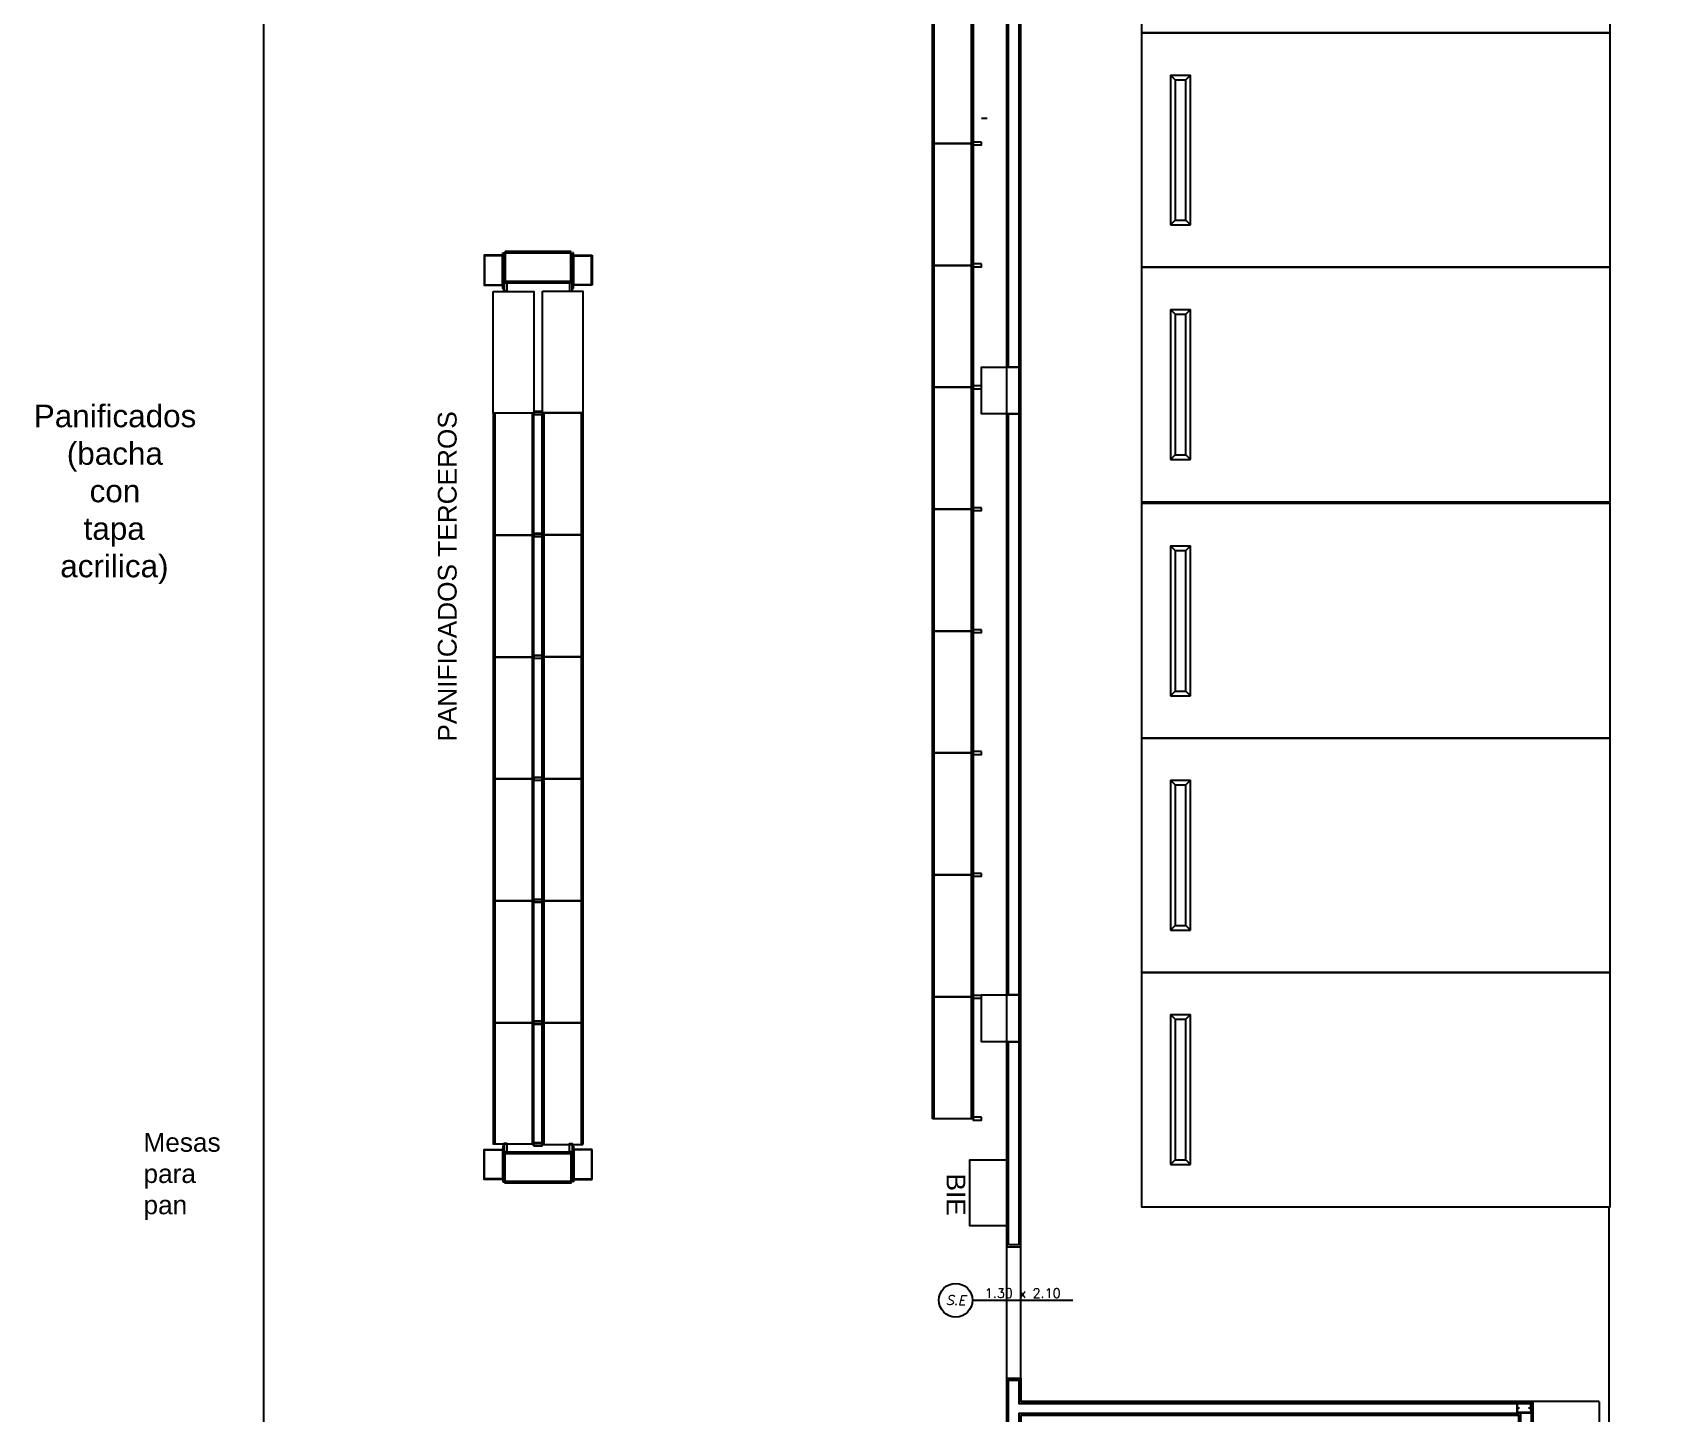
# Model space of a CAD drawing. Header units: millimetres. Extents: x 2698011 to 2856548, y 1019778 to 1210064.
# Drawn here: x 2799514 to 2817012, y 1140360 to 1155081 of the extents above; entities that cross this region are included whole.
import ezdxf
from ezdxf.enums import TextEntityAlignment as Align

# ---------------------------------------------------------------- set-up
doc = ezdxf.new("R2010")
doc.units = ezdxf.units.MM
for name, pattern in [('CONTINUA', [0]), ('DASHED', [19.05, 12.7, -6.35]), ('HIDDEN', [0.375, 0.25, -0.125])]:
    doc.linetypes.add(name, pattern=pattern)
for name, color, linetype in [('.gondolas nuevas', 9, 'Continuous'), ('.REVOQUE', 9, 'Continuous'), ('0-GONDOLAS', 9, 'Continuous'), ('Arq. Pilares', 9, 'CONTINUA'), ('Capa PISOS', 9, 'Continuous'), ('COSTAN-CAM-LATERALES', 5, 'Continuous'), ('Mampostería', 9, 'Continuous'), ('nomenclatura de aberturas', 9, 'Continuous'), ('piso', 9, 'Continuous'), ('PROYECCIONES', 9, 'DASHED'), ('TEXTO', 9, 'Continuous'), ('Textos', 9, 'Continuous')]:
    doc.layers.add(name, color=color, linetype=linetype)
doc.styles.add('_ROMANS', font='ROMANS.SHX')
doc.styles.add('_Romans Obl', font='ROMANS.SHX', dxfattribs={"oblique": 15})
doc.styles.add('arial', font='arial.ttf')

# ---------------------------------------------------------------- blocks, each defined once
blk = doc.blocks.new('cot abert izq')
blk.add_line((0.359, 0), (2.501, 0))
blk.add_circle((0, 0), 0.359)
at = {"style": '_Romans Obl', "oblique": 15}
blk.add_attdef('ABERTURA', text='', height=0.2, rotation=360, dxfattribs=at).set_placement((0, 0), align=Align.MIDDLE_CENTER)
at = {"style": '_ROMANS'}
for tag, p in [('DIM', (1.43, 0.05)), ('ANT', (1.43, -0.25))]:
    blk.add_attdef(tag, text='', height=0.2, rotation=360, dxfattribs=at).set_placement(p, align=Align.CENTER)
blk = doc.blocks.new('tope')
at = {"layer": 'piso'}
for p, q in [((160.261, 220.746), (161.86, 220.746)), ((160.261, 220.746), (160.311, 220.696)), ((160.261, 220.746), (160.261, 220.533)), ((160.311, 220.696), (161.81, 220.696)), ((160.311, 220.696), (160.311, 220.583)), ((161.86, 220.746), (161.81, 220.696)), ((161.81, 220.696), (161.81, 220.583)), ((161.86, 220.746), (161.86, 220.533)), ((160.311, 220.583), (160.261, 220.533)), ((161.86, 220.533), (160.261, 220.533)), ((161.81, 220.583), (160.311, 220.583)), ((161.81, 220.583), (161.86, 220.533))]:
    blk.add_line(p, q, dxfattribs=at)
blk = doc.blocks.new('box')
at = {"layer": 'piso'}
blk.add_lwpolyline([(239.705, 265.382), (242.205, 265.382), (242.205, 260.382), (239.705, 260.382), (239.705, 265.382)], dxfattribs=at)
at = {"layer": 'Capa PISOS'}
blk.add_blockref('tope', (79.894, 44.326), dxfattribs=at)
blk = doc.blocks.new('A$C1DCC4E5D')
for p, q in [((0, 1.315, 0), (0, 0.015, 0)), ((0.418, 1.315, 0), (0, 1.315, 0)), ((0.018, 1.315, 0), (0.018, 0.015, 0)), ((0, 0.015, 0), (0.418, 0.015, 0))]:
    blk.add_line(p, q)
at = {"elevation": 0}
for points in [[(0.418, 0.015), (0.433, 0.015), (0.433, 1.315), (0.418, 1.315)], [(0.523, 1.3), (0.433, 1.3), (0.433, 1.33), (0.523, 1.33)], [(0.523, 0), (0.433, 0), (0.433, 0.03), (0.523, 0.03)]]:
    blk.add_lwpolyline(points, close=True, dxfattribs=at)
blk = doc.blocks.new('A$C1E025E16')
for p, q in [((1.051, 0.407), (1.041, 0.407)), ((1.041, 0.407), (1.041, 0.028)), ((1.051, 0.028), (1.051, 0.407)), ((1.051, 0.382), (1.251, 0.382)), ((1.051, 0.062), (1.051, 0.382)), ((1.056, 0.377), (1.246, 0.377)), ((1.056, 0.067), (1.056, 0.377)), ((1.246, 0.067), (1.246, 0.377)), ((1.251, 0.382), (1.251, 0.062)), ((1.041, 0.028), (1.051, 0.028)), ((1.251, 0.062), (1.051, 0.062)), ((1.246, 0.067), (1.056, 0.067))]:
    blk.add_line(p, q)
for points in [[(0.3, 0.382), (0.1, 0.382), (0.1, 0.062), (0.3, 0.062)], [(0.295, 0.377), (0.105, 0.377), (0.105, 0.067), (0.295, 0.067)], [(0.3, 0.407), (0.31, 0.407), (0.31, 0.028), (0.3, 0.028)], [(0.325, 0.087), (1.025, 0.087), (1.025, 0.423), (0.325, 0.423)], [(1.025, 0.405), (0.325, 0.405), (0.325, 0.105), (1.025, 0.105)], [(0.325, 0.105), (1.025, 0.105), (1.025, 0.405), (0.325, 0.405)], [(0.31, 0), (0.34, 0), (0.34, 0.09), (0.31, 0.09)], [(0.31, 0.09), (0.34, 0.09), (0.34, 0), (0.31, 0)], [(1.04, 0.09), (1.01, 0.09), (1.01, 0), (1.04, 0)]]:
    blk.add_lwpolyline(points, close=True)
blk = doc.blocks.new('A$C4B7B42DA')
for p, q in [((-0.459, -0.426, 0), (-0.459, -1.726, 0)), ((-0.041, -0.426, 0), (-0.459, -0.426, 0)), ((-0.441, -0.426, 0), (-0.441, -1.726, 0)), ((-0.041, -1.726, 0), (-0.041, -0.426, 0)), ((0.079, -1.723, 0), (0.079, -0.423, 0)), ((0.079, -0.423, 0), (0.497, -0.423, 0)), ((0.479, -0.423, 0), (0.479, -1.723, 0)), ((0.497, -0.423, 0), (0.497, -1.723, 0)), ((-0.459, -1.726, 0), (-0.459, -3.026, 0)), ((-0.041, -1.726, 0), (-0.459, -1.726, 0)), ((-0.459, -1.726, 0), (-0.041, -1.726, 0)), ((-0.441, -1.726, 0), (-0.441, -3.026, 0)), ((-0.041, -3.026, 0), (-0.041, -1.726, 0)), ((0.064, -1.708, 0), (-0.026, -1.708, 0)), ((-0.026, -1.708, 0), (-0.026, -1.738, 0)), ((0.064, -1.709, 0), (-0.026, -1.709, 0)), ((-0.026, -1.709, 0), (-0.026, -1.739, 0)), ((0.064, -1.709, 0), (-0.026, -1.709, 0)), ((-0.026, -1.709, 0), (-0.026, -1.739, 0)), ((-0.026, -1.738, 0), (0.064, -1.738, 0)), ((-0.026, -1.739, 0), (0.064, -1.739, 0)), ((-0.026, -1.739, 0), (0.064, -1.739, 0)), ((0.064, -1.738, 0), (0.064, -1.708, 0)), ((0.064, -1.739, 0), (0.064, -1.709, 0)), ((0.064, -1.739, 0), (0.064, -1.709, 0)), ((0.497, -1.723, 0), (0.079, -1.723, 0)), ((0.079, -3.024, 0), (0.079, -1.724, 0)), ((0.079, -1.724, 0), (0.497, -1.724, 0)), ((0.079, -3.024, 0), (0.079, -1.724, 0)), ((0.079, -1.724, 0), (0.497, -1.724, 0)), ((0.479, -1.724, 0), (0.479, -3.024, 0)), ((0.479, -1.724, 0), (0.479, -3.024, 0)), ((0.497, -1.724, 0), (0.497, -3.024, 0)), ((0.497, -1.724, 0), (0.497, -3.024, 0)), ((-0.459, -3.026, 0), (-0.041, -3.026, 0)), ((-0.459, -3.026, 0), (-0.459, -4.326, 0)), ((-0.041, -3.026, 0), (-0.459, -3.026, 0)), ((-0.441, -3.026, 0), (-0.441, -4.326, 0)), ((-0.041, -4.326, 0), (-0.041, -3.026, 0)), ((0.064, -3.009, 0), (-0.026, -3.009, 0)), ((-0.026, -3.009, 0), (-0.026, -3.039, 0)), ((0.064, -3.009, 0), (-0.026, -3.009, 0)), ((-0.026, -3.009, 0), (-0.026, -3.039, 0)), ((0.064, -3.009, 0), (-0.026, -3.009, 0)), ((-0.026, -3.009, 0), (-0.026, -3.039, 0)), ((-0.026, -3.039, 0), (0.064, -3.039, 0)), ((-0.026, -3.039, 0), (0.064, -3.039, 0)), ((-0.026, -3.039, 0), (0.064, -3.039, 0)), ((0.064, -3.039, 0), (0.064, -3.009, 0)), ((0.064, -3.039, 0), (0.064, -3.009, 0)), ((0.064, -3.039, 0), (0.064, -3.009, 0)), ((0.497, -3.024, 0), (0.079, -3.024, 0)), ((0.079, -4.324, 0), (0.079, -3.024, 0)), ((0.079, -3.024, 0), (0.497, -3.024, 0)), ((0.497, -3.024, 0), (0.079, -3.024, 0)), ((0.479, -3.024, 0), (0.479, -4.324, 0)), ((0.497, -3.024, 0), (0.497, -4.324, 0)), ((-0.459, -4.326, 0), (-0.041, -4.326, 0)), ((-0.459, -4.326, 0), (-0.459, -5.626, 0)), ((-0.041, -4.326, 0), (-0.459, -4.326, 0)), ((-0.441, -4.326, 0), (-0.441, -5.626, 0)), ((-0.041, -5.626, 0), (-0.041, -4.326, 0)), ((0.064, -4.309, 0), (-0.026, -4.309, 0)), ((-0.026, -4.309, 0), (-0.026, -4.339, 0)), ((0.064, -4.31, 0), (-0.026, -4.31, 0)), ((-0.026, -4.31, 0), (-0.026, -4.34, 0)), ((-0.026, -4.339, 0), (0.064, -4.339, 0)), ((-0.026, -4.34, 0), (0.064, -4.34, 0)), ((0.064, -4.339, 0), (0.064, -4.309, 0)), ((0.064, -4.34, 0), (0.064, -4.31, 0)), ((0.497, -4.324, 0), (0.079, -4.324, 0)), ((0.079, -5.625, 0), (0.079, -4.325, 0)), ((0.079, -4.325, 0), (0.497, -4.325, 0)), ((0.479, -4.325, 0), (0.479, -5.625, 0)), ((0.497, -4.325, 0), (0.497, -5.625, 0)), ((-0.459, -5.626, 0), (-0.041, -5.626, 0)), ((-0.459, -5.626, 0), (-0.459, -6.926, 0)), ((-0.041, -5.626, 0), (-0.459, -5.626, 0)), ((-0.441, -5.626, 0), (-0.441, -6.926, 0)), ((-0.041, -6.926, 0), (-0.041, -5.626, 0)), ((0.064, -5.61, 0), (-0.026, -5.61, 0)), ((-0.026, -5.61, 0), (-0.026, -5.64, 0)), ((0.064, -5.61, 0), (-0.026, -5.61, 0)), ((-0.026, -5.61, 0), (-0.026, -5.64, 0)), ((-0.026, -5.64, 0), (0.064, -5.64, 0)), ((-0.026, -5.64, 0), (0.064, -5.64, 0)), ((0.064, -5.64, 0), (0.064, -5.61, 0)), ((0.064, -5.64, 0), (0.064, -5.61, 0)), ((0.079, -6.925, 0), (0.079, -5.625, 0)), ((0.079, -5.625, 0), (0.497, -5.625, 0)), ((0.497, -5.625, 0), (0.079, -5.625, 0)), ((0.479, -5.625, 0), (0.479, -6.925, 0)), ((0.497, -5.625, 0), (0.497, -6.925, 0)), ((-0.459, -6.926, 0), (-0.041, -6.926, 0)), ((-0.459, -6.926, 0), (-0.459, -8.226, 0)), ((-0.041, -6.926, 0), (-0.459, -6.926, 0)), ((-0.441, -6.926, 0), (-0.441, -8.226, 0)), ((-0.041, -8.226, 0), (-0.041, -6.926, 0)), ((0.064, -6.91, 0), (-0.026, -6.91, 0)), ((-0.026, -6.91, 0), (-0.026, -6.94, 0)), ((0.064, -6.91, 0), (-0.026, -6.91, 0)), ((-0.026, -6.91, 0), (-0.026, -6.94, 0)), ((-0.026, -6.94, 0), (0.064, -6.94, 0)), ((-0.026, -6.94, 0), (0.064, -6.94, 0)), ((0.064, -6.94, 0), (0.064, -6.91, 0)), ((0.064, -6.94, 0), (0.064, -6.91, 0)), ((0.079, -8.225, 0), (0.079, -6.925, 0)), ((0.079, -6.925, 0), (0.497, -6.925, 0)), ((0.497, -6.925, 0), (0.079, -6.925, 0)), ((0.479, -6.925, 0), (0.479, -8.225, 0)), ((0.497, -6.925, 0), (0.497, -8.225, 0)), ((-0.041, -8.222, 0), (-0.459, -8.222, 0)), ((0.079, -8.224, 0), (0.497, -8.224, 0))]:
    blk.add_line(p, q)
at = {"elevation": 0}
for points in [[(-0.041, -1.726), (-0.026, -1.726), (-0.026, -0.426), (-0.041, -0.426)], [(-0.026, -0.438), (0.064, -0.438), (0.064, -0.408), (-0.026, -0.408)], [(0.064, -0.441), (-0.026, -0.441), (-0.026, -0.411), (0.064, -0.411)], [(0.079, -1.723), (0.064, -1.723), (0.064, -0.423), (0.079, -0.423)], [(-0.041, -3.026), (-0.026, -3.026), (-0.026, -1.726), (-0.041, -1.726)], [(0.064, -1.741), (-0.026, -1.741), (-0.026, -1.711), (0.064, -1.711)], [(0.064, -1.741), (-0.026, -1.741), (-0.026, -1.711), (0.064, -1.711)], [(0.079, -3.024), (0.064, -3.024), (0.064, -1.724), (0.079, -1.724)], [(0.079, -3.024), (0.064, -3.024), (0.064, -1.724), (0.079, -1.724)], [(-0.041, -4.326), (-0.026, -4.326), (-0.026, -3.026), (-0.041, -3.026)], [(0.064, -3.041), (-0.026, -3.041), (-0.026, -3.011), (0.064, -3.011)], [(0.064, -3.041), (-0.026, -3.041), (-0.026, -3.011), (0.064, -3.011)], [(0.079, -4.324), (0.064, -4.324), (0.064, -3.024), (0.079, -3.024)], [(-0.041, -5.626), (-0.026, -5.626), (-0.026, -4.326), (-0.041, -4.326)], [(0.064, -4.341), (-0.026, -4.341), (-0.026, -4.311), (0.064, -4.311)], [(0.064, -4.341), (-0.026, -4.341), (-0.026, -4.311), (0.064, -4.311)], [(0.079, -5.625), (0.064, -5.625), (0.064, -4.325), (0.079, -4.325)], [(-0.041, -6.926), (-0.026, -6.926), (-0.026, -5.626), (-0.041, -5.626)], [(0.064, -5.641), (-0.026, -5.641), (-0.026, -5.611), (0.064, -5.611)], [(0.064, -5.641), (-0.026, -5.641), (-0.026, -5.611), (0.064, -5.611)], [(0.079, -6.925), (0.064, -6.925), (0.064, -5.625), (0.079, -5.625)], [(-0.041, -8.226), (-0.026, -8.226), (-0.026, -6.926), (-0.041, -6.926)], [(0.064, -6.941), (-0.026, -6.941), (-0.026, -6.911), (0.064, -6.911)], [(0.064, -6.941), (-0.026, -6.941), (-0.026, -6.911), (0.064, -6.911)], [(0.079, -8.225), (0.064, -8.225), (0.064, -6.925), (0.079, -6.925)], [(0.064, -8.207), (-0.026, -8.207), (-0.026, -8.237), (0.064, -8.237)], [(-0.026, -8.209), (0.064, -8.209), (0.064, -8.239), (-0.026, -8.239)]]:
    blk.add_lwpolyline(points, close=True, dxfattribs=at)

msp = doc.modelspace()

# ---------------------------------------------------------------- linework, layer by layer
at = {"layer": '.REVOQUE'}
for points in [[(2809903.084, 1157710.661), (2809903.084, 1151515.965)], [(2809903.083, 1142133.705), (2810053.015, 1142133.705), (2810053.085, 1157580.661)], [(2809903.083, 1151015.965), (2809903.083, 1144821.481)], [(2809903.083, 1144321.481), (2809903.083, 1142133.705)], [(2809903.028, 1138126.998), (2809903.007, 1140733.705), (2810053.007, 1140733.705), (2810053.007, 1140485.077), (2815516.046, 1140485.077), (2815516.108, 1131749.138), (2815366.108, 1131749.138), (2815366.046, 1140335.077), (2810053.008, 1140335.077), (2810053.049, 1121160.661), (2809903.049, 1121160.661)]]:
    msp.add_lwpolyline(points, dxfattribs=at)
for points in [[(2804426.417, 1152323.757), (2804859.417, 1152323.757), (2804859.417, 1151023.757), (2804426.417, 1151023.757)], [(2804949.417, 1152326.653), (2805382.417, 1152326.653), (2805382.417, 1151026.653), (2804949.417, 1151026.653)], [(2809903.083, 1143059.214), (2809506.293, 1143059.214), (2809506.293, 1142363.026), (2809903.083, 1142363.026)]]:
    msp.add_lwpolyline(points, close=True)
for points in [[(2815366.046, 1140418.077), (2815366.046, 1140415.077), (2815346.046, 1140415.077), (2815346.046, 1140465.077), (2815496.046, 1140465.077), (2815496.046, 1140415.077), (2815476.046, 1140415.077), (2815476.046, 1140418.077), (2815493.046, 1140418.077), (2815493.046, 1140462.077), (2815349.046, 1140462.077), (2815349.046, 1140418.077), (2815366.046, 1140418.077), (2815366.046, 1140415.077)], [(2815366.046, 1140412.077), (2815366.046, 1140415.077), (2815346.046, 1140415.077), (2815346.046, 1140365.077), (2815496.046, 1140365.077), (2815496.046, 1140415.077), (2815476.046, 1140415.077), (2815476.046, 1140412.077), (2815493.046, 1140412.077), (2815493.046, 1140368.077), (2815349.046, 1140368.077), (2815349.046, 1140412.077), (2815366.046, 1140412.077), (2815366.046, 1140415.077)]]:
    msp.add_lwpolyline(points)
at = {"layer": 'Arq. Pilares'}
for points in [[(2810033.084, 1151015.965), (2809633.084, 1151015.965), (2809633.084, 1151515.965), (2810033.084, 1151515.965), (2810033.084, 1151015.965)], [(2810033.084, 1144321.481), (2809633.084, 1144321.481), (2809633.084, 1144821.481), (2810033.084, 1144821.481), (2810033.084, 1144321.481)]]:
    msp.add_lwpolyline(points, dxfattribs=at)
at = {"layer": 'COSTAN-CAM-LATERALES'}
msp.add_line((2809633.084, 1154170.661), (2809693.084, 1154170.661), dxfattribs=at)
msp.add_lwpolyline([(2809633.084, 1124738.03), (2809903.084, 1124738.03), (2809903.084, 1157710.661), (2770549.749, 1157710.661), (2770549.75, 1124660.695), (2776090.473, 1124660.678)], dxfattribs=at)
at = {"layer": 'Mampostería'}
for points in [[(2817011.732, 1157710.661), (2817011.732, 1157600.661), (2810033.084, 1157600.661), (2810033.008, 1151515.965), (2809923.008, 1151515.965), (2809923.084, 1157710.661), (2817011.732, 1157710.661)], [(2809923.09, 1144821.481), (2809923.084, 1151015.965), (2810033.055, 1151015.965), (2810033.09, 1144821.481), (2809923.09, 1144821.481)], [(2809923.07, 1142153.705), (2809923.063, 1144321.481), (2810033.035, 1144321.481), (2810033.07, 1142153.705), (2809923.07, 1142153.705)], [(2809923.012, 1138126.998), (2809923.007, 1140713.705), (2810033.007, 1140713.705), (2810033.007, 1140465.077), (2815496.046, 1140465.077), (2815496.108, 1131769.138), (2815386.108, 1131769.138), (2815386.046, 1140355.077), (2810033.007, 1140355.077), (2810033.012, 1138126.998), (2809923.012, 1138126.998)]]:
    msp.add_lwpolyline(points, dxfattribs=at)
at = {"layer": 'piso'}
msp.add_lwpolyline([(2811341.508, 1157580.661), (2811341.507, 1142560.656), (2816324.536, 1142560.668), (2816316.113, 1120569.088), (2811333.058, 1120569.09), (2811333.095, 1116243.759), (2761193.082, 1116243.759), (2761193.082, 1154500.718), (2762493.082, 1154500.718), (2762493.082, 1117543.759), (2810033.084, 1117543.759), (2810033.084, 1121869.09), (2815516.109, 1121869.088), (2815516.046, 1140485.077), (2810053.007, 1140485.065), (2810053.084, 1157580.661), (2811341.508, 1157580.661)], dxfattribs=at)
at = {"layer": 'PROYECCIONES', "linetype": 'HIDDEN'}
msp.add_line((2801976.417, 1157710.661), (2801976.417, 1118043.759), dxfattribs=at)
msp.add_lwpolyline([(2810033.084, 1121160.661), (2816224.536, 1121160.661), (2816224.536, 1140485.078), (2815516.046, 1140485.077)], dxfattribs=at)

# ---------------------------------------------------------------- block references
at = {"xscale": -1000, "yscale": 1000, "zscale": 1000, "rotation": 90}
for p in [(3076723.136, 1397285.373), (3076723.136, 1394785.373), (3076723.136, 1392285.373), (3076723.167, 1389765.373), (3076723.167, 1387265.373), (3076723.177, 1384765.373)]:
    msp.add_blockref('box', p, dxfattribs=at)
at = {"layer": '0-GONDOLAS', "xscale": -1000, "yscale": 1000, "zscale": 1000, "rotation": 180}
for name, p in [('A$C1DCC4E5D', (2809110.246, 1155215.661, 0)), ('A$C1DCC4E5D', (2809110.251, 1153915.661, 0)), ('A$C1DCC4E5D', (2809110.259, 1152615.661, 0)), ('A$C1DCC4E5D', (2809110.251, 1151315.661, 0)), ('A$C1DCC4E5D', (2809110.259, 1150015.661, 0)), ('A$C1DCC4E5D', (2809110.259, 1148715.661, 0)), ('A$C1DCC4E5D', (2809110.246, 1147415.661, 0)), ('A$C1DCC4E5D', (2809110.246, 1146115.661, 0)), ('A$C1DCC4E5D', (2809110.251, 1144815.661, 0)), ('A$C1E025E16', (2804229.031, 1143235.599, 0))]:
    msp.add_blockref(name, p, dxfattribs=at)
at = {"layer": '0-GONDOLAS', "extrusion": (0, 0, -1), "xscale": -1000, "yscale": 1000, "zscale": -1000}
msp.add_blockref('A$C1E025E16', (-2804229.031, 1152326.653, -2670.5), dxfattribs=at)
at = {"layer": '0-GONDOLAS', "xscale": 1000, "yscale": 1000, "zscale": 1000}
msp.add_blockref('A$C4B7B42DA', (2804885.128, 1151449.653, 0), dxfattribs=at)
at = {"layer": 'nomenclatura de aberturas'}
ref = msp.add_blockref('cot abert izq', (2809358.137, 1141564.678), dxfattribs=dict(at, xscale=500, yscale=500, zscale=500))
ref.add_attrib('ABERTURA', 'S.E', dxfattribs={"layer": '0', "color": 2, "height": 100, "style": '_Romans Obl', "oblique": 15}).set_placement((2809358.137, 1141564.678, 0), align=Align.MIDDLE_CENTER)
ref.add_attrib('DIM', '1.30 x 2.10', dxfattribs={"layer": '0', "color": 2, "height": 100, "style": '_ROMANS'}).set_placement((2810073.264, 1141589.678, 0), align=Align.CENTER)

# ---------------------------------------------------------------- texts
at = {"layer": '.gondolas nuevas', "insert": (2800371.182, 1149202.053, -0.389), "char_height": 240, "attachment_point": 7, "rotation": 0.000489, "style": 'arial'}
msp.add_mtext_dynamic_manual_height_columns('\\pi-845.96;Panificados \\P\\pi-493.99;(bacha \\P\\pi-250.87;con \\P\\pi-314.89;tapa \\P\\pi-564.05;acrilica)', width=2.64368, gutter_width=12.5, heights=[0], dxfattribs=at)
at = {"layer": 'TEXTO', "insert": (2809461.644, 1142915.744, -0.385), "char_height": 200, "attachment_point": 1, "rotation": 269.9999911, "style": 'arial'}
msp.add_mtext_dynamic_manual_height_columns('BIE', width=0.47265, gutter_width=12.5, heights=[0], dxfattribs=at)
at = {"layer": 'Textos', "style": 'arial'}
msp.add_text('PANIFICADOS TERCEROS', height=200, rotation=89.9999911, dxfattribs=at).set_placement((2804035.036, 1147521.856, 1114.854))
at = {"layer": 'Textos', "insert": (2800695.028, 1143348.225, -3.079), "char_height": 200, "attachment_point": 1, "rotation": 359.9999911, "style": 'arial'}
msp.add_mtext_dynamic_manual_height_columns('Mesas para pan', width=2.57739, gutter_width=12.5, heights=[0], dxfattribs=at)

doc.saveas('drawing.dxf')
